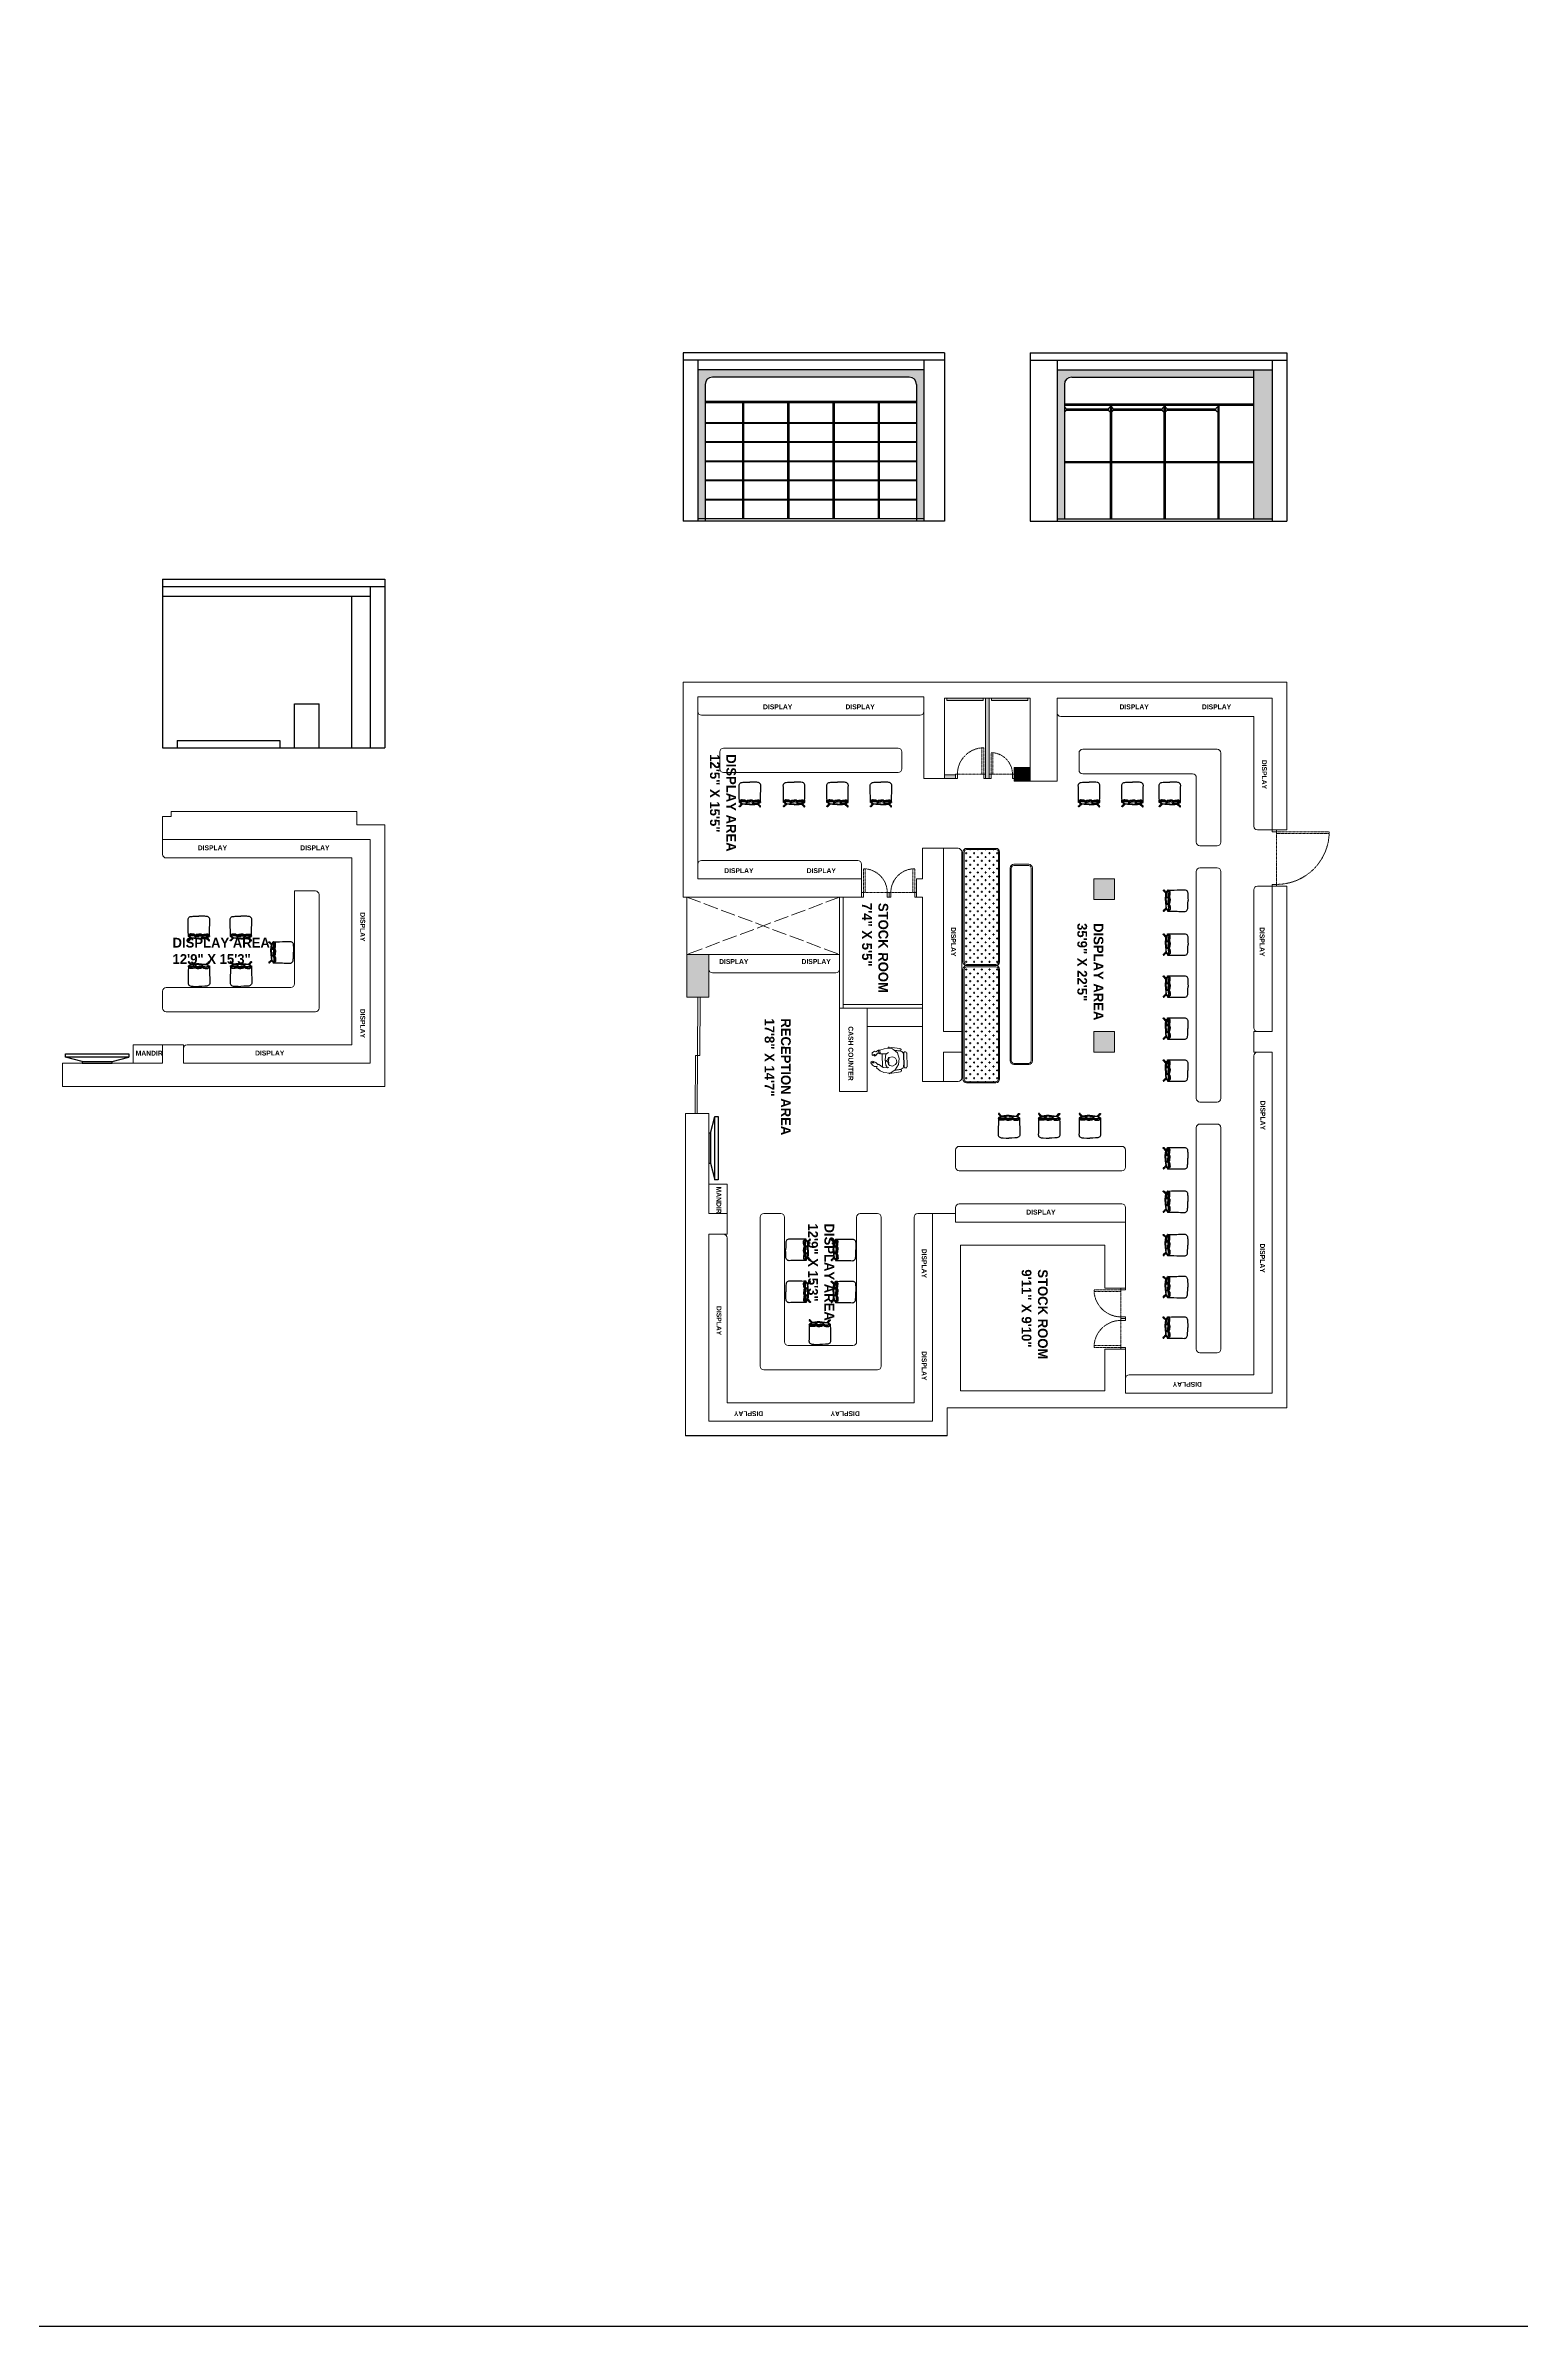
# Model space of a CAD drawing. Header units: inches. Extents: x -4677 to 18437, y -5264 to 2453.
# Drawn here: x 8660 to 9867, y -5264 to -3397 of the extents above; entities that cross this region are included whole.
import ezdxf

# ---------------------------------------------------------------- set-up
doc = ezdxf.new("R2010")
doc.units = ezdxf.units.IN
for name, pattern in [('ACAD_ISO02W100', [15, 12, -3]), ('AUDIT_D_060311083008-3', [0]), ('DASHED2', [0.375, 0.25, -0.125]), ('HIDDEN', [0.375, 0.25, -0.125])]:
    doc.linetypes.add(name, pattern=pattern)
for name, color, linetype in [('A-DOOR', 251, 'AUDIT_D_060311083008-3'), ('A-Door-Frame', 1, 'Continuous'), ('A-Door-Swing', 8, 'HIDDEN'), ('IEL-HATCH-002', 7, 'Continuous'), ('line_cad-block.com', 250, 'Continuous'), ('PDF11_PDF_CH', 7, 'Continuous')]:
    doc.layers.add(name, color=color, linetype=linetype)
doc.styles.add('HEMI', font='stylu.ttf')

# ---------------------------------------------------------------- blocks, each defined once
blk = doc.blocks.new('erh')
for p, q in [((3624, 765.5), (3599.4, 765.5)), ((3599.4, 765.5), (3599.4, 764.2)), ((3624, 764.2), (3624, 765.5)), ((3624, 764.2), (3599.4, 764.2))]:
    blk.add_line(p, q)
at = {"ltscale": 7}
for p, q in [((3599.4, 764.2), (3585.8, 760.7)), ((3624, 764.2), (3637.6, 760.7))]:
    blk.add_line(p, q, dxfattribs=at)
blk.add_lwpolyline([(3585.8, 760.7), (3637.6, 760.7), (3637.6, 758), (3585.8, 758)], close=True, dxfattribs=at)
blk = doc.blocks.new('LEADCHAIR Executive 2014')
at = {"layer": 'line_cad-block.com', "color": 252, "true_color": 0x939598}
for points in [[(-256, 130), (-260, 128), (-262, 121), (-263, 116), (-265, 102), (-267, 55), (-267, -5), (-269, -78), (-270, -119), (-270, -168), (-270, -225), (-272, -265), (-270, -285), (-263, -303), (-251, -320), (-234, -334), (-217, -342), (-199, -346), (-170, -348), (-146, -350), (-73, -353), (0, -354)], [(-239, 254), (-241, 256), (-243, 261), (-246, 264), (-249, 267), (-253, 268), (-257, 268), (-260, 267), (-264, 264), (-266, 261), (-267, 257), (-267, 253), (-266, 250), (-264, 246), (-260, 244), (-254, 240)], [(-265, 159), (-265, 159), (-266, 159), (-266, 150), (-266, 142), (-266, 139), (-266, 104)], [(-263, 146), (-264, 146), (-264, 146), (-265, 145), (-265, 144), (-266, 131)], [(-186, 201), (-248, 262), (-251, 265), (-253, 265), (-256, 265), (-259, 265), (-262, 262), (-264, 260), (-265, 257), (-264, 254), (-264, 251), (-262, 249), (-241, 227), (-211, 196)], [(0, 214), (-64, 213), (-127, 208), (-190, 201), (-202, 199), (-211, 196), (-219, 194), (-223, 191), (-227, 184), (-247, 135), (-249, 131), (-251, 130), (-253, 131), (-255, 136), (-259, 147), (-262, 153), (-265, 159)], [(-234, 166), (-245, 164), (-252, 163), (-265, 159)], [(0, 210), (-63, 207), (-126, 203), (-190, 196), (-196, 195), (-204, 193), (-210, 192), (-216, 190), (-220, 188), (-223, 184), (-226, 176), (-245, 133), (-251, 124), (-253, 125), (-263, 146)], [(-98, 152), (-96, 152), (-93, 152), (-92, 152), (-93, 147), (-93, 143), (-94, 138), (-94, 134), (-95, 129), (-96, 124), (-96, 123), (-102, 120), (-107, 118), (-111, 116), (-128, 112), (-140, 110), (-170, 108), (-192, 107), (-204, 107), (-224, 108), (-229, 109), (-241, 113), (-244, 114), (-241, 121), (-237, 132), (-233, 142), (-232, 146), (-229, 151)], [(-96, 123), (-99, 119), (-107, 112), (-117, 105), (-131, 101), (-157, 98), (-180, 97), (-198, 95), (-214, 95), (-221, 97), (-227, 99), (-233, 101), (-237, 105), (-240, 108), (-242, 112), (-243, 113)], [(-92, 195), (-90, 194), (-89, 192), (-90, 180), (-92, 155), (-99, 151), (-106, 149), (-116, 146), (-120, 145), (-142, 142), (-168, 141), (-190, 141), (-206, 142), (-224, 145), (-230, 146), (-230, 147), (-228, 153), (-221, 173), (-219, 176), (-217, 178), (-210, 181), (-199, 184), (-193, 185), (-186, 187), (-130, 192), (-111, 193), (-92, 195)], [(-102, 115), (-89, 115)], [(-89, 115), (-86, 115), (-81, 114), (-73, 111)], [(-71, 153), (-76, 153), (-79, 152), (-80, 152), (-80, 149), (-81, 144), (-82, 136), (-83, 130), (-84, 124), (-67, 117), (-50, 115), (0, 113)], [(-84, 124), (-73, 110), (-68, 107), (-60, 103), (-48, 100), (-39, 99), (-34, 98), (0, 98)], [(0, 198), (-74, 197), (-74, 195), (-75, 193), (-76, 181), (-79, 156), (-78, 155), (-76, 154), (-71, 152), (-57, 148), (-44, 147), (-25, 146), (0, 146)], [(0, 214), (64, 213), (127, 208), (190, 201), (202, 199), (211, 196), (219, 194), (223, 191), (227, 184), (247, 135), (249, 131), (251, 130), (253, 131), (255, 136), (259, 147), (262, 153), (265, 159)], [(0, 210), (63, 207), (126, 203), (190, 196), (196, 195), (204, 193), (210, 192), (216, 190), (220, 188), (223, 184), (226, 176), (245, 133), (251, 124), (253, 125), (263, 146)], [(0, 198), (74, 197), (74, 195), (75, 193), (76, 181), (79, 156), (78, 155), (76, 154), (71, 152), (57, 148), (44, 147), (25, 146), (0, 146)], [(71, 153), (76, 153), (79, 152), (80, 152), (80, 149), (81, 144), (82, 136), (83, 130), (84, 124), (67, 117), (50, 115), (0, 113)], [(256, 130), (260, 128), (262, 121), (263, 116), (265, 102), (267, 55), (267, -5), (269, -78), (270, -119), (270, -168), (270, -225), (272, -265), (270, -285), (263, -303), (251, -320), (234, -334), (217, -342), (199, -346), (170, -348), (146, -350), (73, -353), (0, -354)], [(84, 124), (73, 110), (68, 107), (60, 103), (48, 100), (39, 99), (34, 98), (0, 98)], [(89, 115), (86, 115), (81, 114), (73, 111)], [(92, 195), (90, 194), (89, 192), (90, 180), (92, 155), (99, 151), (106, 149), (116, 146), (120, 145), (142, 142), (168, 141), (190, 141), (206, 142), (224, 145), (230, 146), (230, 147), (228, 153), (221, 173), (219, 176), (217, 178), (210, 181), (199, 184), (193, 185), (186, 187), (130, 192), (111, 193), (92, 195)], [(102, 115), (89, 115)], [(98, 152), (96, 152), (93, 152), (92, 152), (93, 147), (93, 143), (94, 138), (94, 134), (95, 129), (96, 124), (96, 123), (102, 120), (107, 118), (111, 116), (128, 112), (140, 110), (170, 108), (192, 107), (204, 107), (224, 108), (229, 109), (241, 113), (244, 114), (241, 121), (237, 132), (233, 142), (232, 146), (229, 151)], [(96, 123), (99, 119), (107, 112), (117, 105), (131, 101), (157, 98), (180, 97), (198, 95), (214, 95), (221, 97), (227, 99), (233, 101), (237, 105), (240, 108), (242, 112), (243, 113)], [(186, 201), (248, 262), (251, 265), (253, 265), (256, 265), (259, 265), (262, 262), (264, 260), (265, 257), (264, 254), (264, 251), (262, 249), (241, 227), (211, 196)], [(234, 166), (245, 164), (252, 163), (265, 159)], [(239, 254), (241, 256), (243, 261), (246, 264), (249, 267), (253, 268), (257, 268), (260, 267), (264, 264), (266, 261), (267, 257), (267, 253), (266, 250), (264, 246), (260, 244), (254, 240)], [(263, 146), (264, 146), (264, 146), (265, 145), (265, 144), (266, 131)], [(265, 159), (265, 159), (266, 159), (266, 150), (266, 142), (266, 139), (266, 104)]]:
    blk.add_lwpolyline(points, dxfattribs=at)
blk = doc.blocks.new('*U7')
at = {"layer": 'A-Door-Frame', "lineweight": 5}
for p, q in [((0, -100), (0, 0)), ((668, -100), (668, 0))]:
    blk.add_line(p, q, dxfattribs=at)
for points in [[(0, -100), (40, -100), (40, 0), (0, 0)], [(668, -100), (628, -100), (628, 0), (668, 0)]]:
    blk.add_lwpolyline(points, dxfattribs=at)
at = {"layer": 'A-Door-Swing', "linetype": 'DASHED2', "lineweight": 5}
blk.add_line((45, 0), (633, 0), dxfattribs=at)
blk.add_lwpolyline([(40, 0), (40, 588), (80, 588), (80, 0)], close=True, dxfattribs=at)
blk.add_arc((40, 0), 588, 360, 90, dxfattribs=at)
blk = doc.blocks.new('*U8')
at = {"layer": 'A-Door-Frame', "lineweight": 5}
for p, q in [((0, -100), (0, 0)), ((559, -100), (559, 0))]:
    blk.add_line(p, q, dxfattribs=at)
for points in [[(0, -100), (40, -100), (40, 0), (0, 0)], [(559, -100), (519, -100), (519, 0), (559, 0)]]:
    blk.add_lwpolyline(points, dxfattribs=at)
at = {"layer": 'A-Door-Swing', "linetype": 'DASHED2', "lineweight": 5}
blk.add_line((44, 0), (523, 0), dxfattribs=at)
blk.add_lwpolyline([(40, 0), (40, 479), (80, 479), (80, 0)], close=True, dxfattribs=at)
blk.add_arc((40, 0), 479, 360, 90, dxfattribs=at)
blk = doc.blocks.new('wf')
at = {"layer": 'PDF11_PDF_CH', "lineweight": 5}
for points in [[(-7100.9, -1901.8), (-7102, -1910.7)], [(-7099.7, -1906.9), (-7099, -1901.7)], [(-7098.2, -1897.2), (-7098.2, -1897.6)], [(-7086, -1895.9), (-7097.3, -1896.2)], [(-7097.2, -1898.6), (-7086, -1898.3)], [(-7095.8, -1898.9), (-7087.3, -1898.6)], [(-7084.1, -1900.9), (-7083.2, -1906)], [(-7082.8, -1900.3), (-7082.9, -1900.4)], [(-7081.9, -1901.3), (-7080.4, -1910.1)], [(-7096.8, -1917.9), (-7099.6, -1918.3)], [(-7097.2, -1918.9), (-7099.6, -1919.5)], [(-7096.4, -1913.3), (-7097.7, -1911.1)], [(-7096, -1916.3), (-7086, -1916.1)], [(-7093.6, -1910.3), (-7092.5, -1910.8), (-7090.8, -1911.1), (-7089.2, -1910.8), (-7087.8, -1911.2), (-7086.9, -1910.1), (-7086.6, -1908), (-7087.8, -1905.3), (-7089.5, -1904.4), (-7091.4, -1904.5), (-7093.1, -1905.3), (-7094.2, -1907.6), (-7093.6, -1911.2), (-7091.5, -1912.1), (-7091, -1913.1), (-7090.6, -1913), (-7090.2, -1912), (-7088.2, -1911.2)], [(-7085, -1912.1), (-7085.5, -1910.8)]]:
    blk.add_lwpolyline(points, dxfattribs=at)
blk.add_lwpolyline([(-7096.5, -1913.3), (-7091.8, -1913.9), (-7087.3, -1913.3), (-7085, -1912.1), (-7085.4, -1915.6), (-7088.1, -1919.3), (-7087.7, -1919.7), (-7089.4, -1921.4), (-7090.6, -1924), (-7090.1, -1924.2), (-7089.1, -1922.9), (-7089.3, -1923.9), (-7090.2, -1925.4), (-7089.1, -1925.6), (-7087.2, -1924.3), (-7086.3, -1922.7), (-7086.2, -1920.4), (-7085.1, -1921), (-7082.6, -1917.9), (-7081.3, -1914.9), (-7080.7, -1909.7), (-7083.4, -1905.7), (-7087.8, -1903.1), (-7092.8, -1902.5), (-7097.3, -1903.9), (-7100.6, -1908), (-7101.3, -1910), (-7100.6, -1914.7), (-7099.7, -1918.3), (-7099.5, -1919.4), (-7098.3, -1921.5), (-7098.7, -1922.7), (-7097.4, -1924.5), (-7095.5, -1924.4), (-7095.2, -1923.9), (-7096.1, -1922.8), (-7096, -1922), (-7095.2, -1922.9), (-7094.7, -1922.7), (-7095.5, -1921.2), (-7097, -1920.2), (-7097.2, -1918.9), (-7096.7, -1918.9), (-7096.9, -1917.8), (-7096.7, -1917.7)], close=True, dxfattribs=at)
for points in [[(-7099, -1901.8, 0.414213), (-7100, -1900.8), (-7099.9, -1900.8)], [(-7099.3, -1906.5), (-7098.7, -1901.3, -0.458817), (-7095.7, -1898.8)], [(-7085.9, -1898.3, 0.414213), (-7085, -1897.3), (-7085, -1896.9)], [(-7082.8, -1906.5), (-7083.7, -1901.4, -0.414214), (-7082.8, -1900.4)], [(-7102, -1910.7, 0.414214), (-7101, -1911.6), (-7101.1, -1911.6)]]:
    blk.add_lwpolyline(points, format="xyb", dxfattribs=at)
for centre, radius, start, end in [((-7099.8, -1901.8), 0.983, 91.192, 181.192), ((-7097.2, -1897.3), 0.983, 90.3735, 180.3735), ((-7097.2, -1897.6), 0.983, 180.9887, 270.9888), ((-7086.7, -1901.3), 2.61, 5.8667, 102.464), ((-7085.9, -1897), 0.983, 1.8072, 91.8073), ((-7082.9, -1901.4), 0.983, 1.604, 91.604), ((-7101.1, -1910.5), 1.15, 271.0278, 275.4764), ((-7096.1, -1912.3), 4.02, 263.3806, 271.247), ((-7086.1, -1912.1), 4.02, 271.5931, 275.6031), ((-7081.3, -1910.2), 0.983, 295.8673, 1.5711)]:
    blk.add_arc(centre, radius, start, end, dxfattribs=at)
blk = doc.blocks.new('*U12')
at = {"layer": 'A-Door-Frame', "lineweight": 5}
for p, q in [((0, -100), (0, 0)), ((682, -100), (682, 0))]:
    blk.add_line(p, q, dxfattribs=at)
for points in [[(0, -100), (40, -100), (40, 0), (0, 0)], [(682, -100), (642, -100), (642, 0), (682, 0)]]:
    blk.add_lwpolyline(points, dxfattribs=at)
at = {"layer": 'A-Door-Swing', "linetype": 'DASHED2', "lineweight": 5}
blk.add_line((45, 0), (647, 0), dxfattribs=at)
blk.add_lwpolyline([(40, 0), (40, 602), (80, 602), (80, 0)], close=True, dxfattribs=at)
blk.add_arc((40, 0), 602, 360, 90, dxfattribs=at)
blk = doc.blocks.new('*U13')
at = {"layer": 'A-Door-Frame', "lineweight": 5}
for p, q in [((0, -100), (0, 0)), ((614, -100), (614, 0))]:
    blk.add_line(p, q, dxfattribs=at)
for points in [[(0, -100), (40, -100), (40, 0), (0, 0)], [(614, -100), (574, -100), (574, 0), (614, 0)]]:
    blk.add_lwpolyline(points, dxfattribs=at)
at = {"layer": 'A-Door-Swing', "linetype": 'DASHED2', "lineweight": 5}
blk.add_line((45, 0), (578, 0), dxfattribs=at)
blk.add_lwpolyline([(40, 0), (40, 534), (80, 534), (80, 0)], close=True, dxfattribs=at)
blk.add_arc((40, 0), 534, 360, 90, dxfattribs=at)
blk = doc.blocks.new('*U9')
at = {"layer": 'A-Door-Frame', "lineweight": 5}
for p, q in [((0, -100), (0, 0)), ((1255, -100), (1255, 0))]:
    blk.add_line(p, q, dxfattribs=at)
for points in [[(0, -100), (40, -100), (40, 0), (0, 0)], [(1255, -100), (1215, -100), (1215, 0), (1255, 0)]]:
    blk.add_lwpolyline(points, dxfattribs=at)
at = {"layer": 'A-Door-Swing', "linetype": 'DASHED2', "lineweight": 5}
blk.add_line((51, 0), (1225, 0), dxfattribs=at)
blk.add_lwpolyline([(40, 0), (40, 1175), (80, 1175), (80, 0)], close=True, dxfattribs=at)
blk.add_arc((40, 0), 1175, 360, 90, dxfattribs=at)

msp = doc.modelspace()

# ---------------------------------------------------------------- hatches: boundary and pattern name
at = {"layer": 'IEL-HATCH-002', "true_color": 0x939598, "transparency": 33554687}
h = msp.add_hatch(color=252, dxfattribs=at)
h.dxf.hatch_style = 1
h.paths.add_polyline_path([(9648.4, -3662.13), (9487.4, -3662.13), (9487.4, -3784.13), (9493.4, -3784.13), (9493.4, -3674.13, -0.4142136), (9499.4, -3668.13), (9648.4, -3668.13)])
h.paths.add_polyline_path([(9663.4, -3662.13), (9648.4, -3662.13), (9648.4, -3784.13), (9663.4, -3784.13)])
h.paths.add_polyline_path([(10182.61, -3655.71), (9924.64, -3655.71), (9924.64, -3661.61), (10170.64, -3661.61, -0.4142136), (10176.64, -3667.61), (10176.61, -3777.71), (10182.59, -3777.71)])
h.paths.add_polyline_path([(10463.61, -3655.71), (10199.61, -3655.71), (10199.61, -3777.71), (10205.61, -3777.71), (10205.61, -3667.71, -0.4142136), (10211.61, -3661.71), (10463.61, -3661.71)])
h.paths.add_polyline_path([(10478.61, -3655.71), (10463.61, -3655.71), (10463.61, -3777.71), (10478.61, -3777.71)])
h.paths.add_polyline_path([(9909.61, -3655.71), (9909.61, -3777.71), (9924.61, -3777.71), (9924.62, -3762.04), (9924.61, -3762.04), (9924.61, -3761.54), (9924.62, -3746.38), (9924.61, -3746.38), (9924.62, -3746.38), (9924.62, -3730.71), (9924.61, -3730.71), (9924.61, -3730.21), (9924.62, -3715.04), (9924.61, -3715.04), (9924.61, -3714.54), (9924.62, -3699.38), (9924.61, -3699.38), (9924.61, -3698.88), (9924.64, -3655.71)])
h.paths.add_polyline_path([(10756.29, -3655.71), (10651.29, -3655.71), (10651.29, -3661.71), (10744.29, -3661.71, -0.4142136), (10750.29, -3667.71), (10750.29, -3777.71), (10756.29, -3777.71)])
h.paths.add_polyline_path([(10651.29, -3655.71), (10636.29, -3655.71), (10636.29, -3779.71), (10651.29, -3779.71)])
h = msp.add_hatch(color=252, dxfattribs=at)
h.dxf.hatch_style = 1
h.paths.add_polyline_path([(9378.4, -3662.13), (9193.4, -3662.13), (9193.4, -3784.13), (9199.4, -3784.13), (9199.4, -3674.13, -0.4142136), (9205.4, -3668.13), (9366.4, -3668.13, -0.4142136), (9372.4, -3674.13), (9372.4, -3784.13), (9378.4, -3784.13)])
at = {"layer": 'IEL-HATCH-002', "lineweight": 5, "true_color": 0xc6a88b, "transparency": 33554687}
h = msp.add_hatch(color=43, dxfattribs=at)
h.dxf.hatch_style = 1
h.paths.add_polyline_path([(9431.9, -3996.81), (9431.9, -3993.14), (9431.9, -3930.81), (9428.9, -3930.81), (9428.9, -3996.81)])
h.paths.add_polyline_path([(9404.4, -3996.81), (9404.4, -3993.81), (9395.4, -3993.81), (9395.4, -3996.81)])
at = {"layer": 'IEL-HATCH-002', "lineweight": 5, "true_color": 0xadddf7, "transparency": 33554687}
h = msp.add_hatch(color=141, dxfattribs=at)
h.dxf.hatch_style = 1
h.paths.add_polyline_path([(9427.04, -3932.95), (9427.04, -3930.81), (9397.24, -3930.81), (9397.24, -3932.95)])
h.paths.add_polyline_path([(9463.54, -3932.95), (9463.54, -3930.81), (9433.74, -3930.81), (9433.74, -3932.95)])
at = {"layer": 'IEL-HATCH-002', "lineweight": 5, "true_color": 0x939598, "transparency": 33554687}
h = msp.add_hatch(color=252, dxfattribs=at)
h.dxf.hatch_style = 1
h.paths.add_polyline_path([(9465.4, -3998.81), (9465.4, -3987.81), (9452.29, -3987.81), (9452.29, -3993.14), (9452.4, -3993.14), (9452.4, -3996.81), (9452.29, -3996.81), (9452.29, -3998.81)])
h = msp.add_hatch(dxfattribs=at)
h.set_pattern_fill('CROSS', color=252, scale=0.5, angle=-90)
h.set_pattern_definition([(270, (8539.972, 4099.574), (3.175, -3.175), [1.5875, -4.7625]), (360, (8539.178, 4098.7803), (3.175, 3.175), [1.5875, -4.7625])])
h.paths.add_polyline_path([(9437.4, -4148.86, 0.4142136), (9439.4, -4146.86), (9439.4, -4056.86, 0.4142136), (9437.4, -4054.86), (9413.4, -4054.86, 0.4142136), (9411.4, -4056.86), (9411.4, -4146.86, 0.4142136), (9413.4, -4148.86)])
h.paths.add_polyline_path([(9437.4, -4244.86, 0.4142136), (9439.4, -4242.86), (9439.4, -4152.86, 0.4142136), (9437.4, -4150.86), (9413.4, -4150.86, 0.4142136), (9411.4, -4152.86), (9411.4, -4242.86, 0.4142136), (9413.4, -4244.86)])
at = {"layer": 'IEL-HATCH-002', "lineweight": 5, "true_color": 0x636466, "transparency": 33554687}
h = msp.add_hatch(color=251, dxfattribs=at)
h.dxf.hatch_style = 1
h.paths.add_polyline_path([(9534.4, -4095.81), (9534.4, -4078.81), (9517.4, -4078.81), (9517.4, -4095.81)])
h.paths.add_polyline_path([(9534.4, -4220.81), (9534.4, -4203.81), (9517.4, -4203.81), (9517.4, -4220.81)])
at = {"layer": 'IEL-HATCH-002', "lineweight": 5, "true_color": 0x939598, "transparency": 33554687}
h = msp.add_hatch(color=252, dxfattribs=at)
h.dxf.hatch_style = 1
h.paths.add_polyline_path([(9202.4, -4175.81), (9202.4, -4140.81), (9184.4, -4140.81), (9184.4, -4175.81)])

# ---------------------------------------------------------------- linework, layer by layer
for p, q in [((9181.4, -3648.13), (9181.4, -3786.13)), ((9395.4, -3648.13), (9181.4, -3648.13)), ((9395.4, -3654.13), (9181.4, -3654.13)), ((9193.4, -3654.13), (9193.4, -3786.13)), ((9378.4, -3654.13), (9378.4, -3786.13)), ((9395.4, -3648.13), (9395.4, -3786.13)), ((9465.4, -3648.13), (9465.4, -3786.13)), ((9465.4, -3648.13), (9675.4, -3648.13)), ((9465.4, -3654.13), (9675.4, -3654.13)), ((9487.4, -3654.13), (9487.4, -3786.13)), ((9663.4, -3654.13), (9663.4, -3786.13)), ((9675.4, -3648.13), (9675.4, -3786.13)), ((9378.4, -3662.13), (9193.4, -3662.13)), ((9199.4, -3674.13), (9199.4, -3786.13)), ((9366.4, -3668.13), (9205.4, -3668.13)), ((9372.4, -3674.13), (9372.4, -3786.13)), ((9487.4, -3662.13), (9663.4, -3662.13)), ((9493.4, -3674.13), (9493.4, -3784.13)), ((9499.4, -3668.13), (9648.4, -3668.13)), ((9648.4, -3784.13), (9648.4, -3662.13)), ((9372.4, -3688.13), (9199.4, -3688.13)), ((9372.4, -3689.13), (9199.4, -3689.13)), ((9229.9, -3688.13), (9229.9, -3784.13)), ((9230.9, -3688.13), (9230.9, -3784.13)), ((9266.9, -3688.13), (9266.9, -3784.13)), ((9267.9, -3688.13), (9267.9, -3784.13)), ((9303.9, -3688.13), (9303.9, -3784.13)), ((9304.9, -3688.13), (9304.9, -3784.13)), ((9340.9, -3688.13), (9340.9, -3784.13)), ((9341.9, -3688.13), (9341.9, -3784.13)), ((9493.4, -3690.13), (9648.4, -3690.13)), ((9493.4, -3691.13), (9648.4, -3691.13)), ((9494.98, -3694.13), (9529.32, -3694.13)), ((9495.01, -3695.13), (9529.29, -3695.13)), ((9530.9, -3690.13), (9530.9, -3737.13)), ((9531.9, -3690.13), (9531.9, -3737.13)), ((9533.48, -3694.13), (9573.32, -3694.13)), ((9533.51, -3695.13), (9573.29, -3695.13)), ((9574.9, -3690.13), (9574.9, -3737.13)), ((9575.9, -3690.13), (9575.9, -3737.13)), ((9577.48, -3694.13), (9617.32, -3694.13)), ((9577.51, -3695.13), (9617.29, -3695.13)), ((9618.9, -3690.13), (9618.9, -3737.13)), ((9619.9, -3690.13), (9619.9, -3737.13)), ((9493.4, -3737.13), (9648.4, -3737.13)), ((9493.4, -3738.13), (9648.4, -3738.13)), ((9530.9, -3738.13), (9530.9, -3784.13)), ((9531.9, -3738.13), (9531.9, -3784.13)), ((9574.9, -3738.13), (9574.9, -3784.13)), ((9575.9, -3738.13), (9575.9, -3784.13)), ((9618.9, -3738.13), (9618.9, -3784.13)), ((9619.9, -3738.13), (9619.9, -3784.13)), ((9395.4, -3786.13), (9181.4, -3786.13)), ((9378.4, -3784.13), (9193.4, -3784.13)), ((9465.4, -3786.13), (9675.4, -3786.13)), ((9487.4, -3784.13), (9663.4, -3784.13)), ((8755.33, -3833.57), (8755.33, -3971.57)), ((8755.33, -3833.57), (8937.33, -3833.57)), ((8755.33, -3839.57), (8937.33, -3839.57)), ((8925.33, -3839.57), (8925.33, -3971.57)), ((8937.33, -3833.57), (8937.33, -3971.57)), ((8755.33, -3847.57), (8925.33, -3847.57)), ((8910.33, -3971.57), (8910.33, -3847.57)), ((8863.33, -3935.57), (8883.33, -3935.57)), ((8863.33, -3971.57), (8863.33, -3935.57)), ((8883.33, -3971.57), (8883.33, -3935.57)), ((8755.33, -3971.57), (8937.33, -3971.57)), ((8767.33, -3965.57), (8767.33, -3971.57)), ((8767.33, -3965.57), (8851.33, -3965.57)), ((8851.33, -3965.57), (8851.33, -3971.57)), ((9397.4, -4534.81), (9183.4, -4534.81))]:
    msp.add_line(p, q)
at = {"color": 143, "true_color": 0x7aafdf}
for p, q in [((9199.4, -3705.29), (9229.9, -3705.29)), ((9199.4, -3705.79), (9229.9, -3705.79)), ((9230.91, -3705.29), (9266.91, -3705.29)), ((9230.91, -3705.79), (9266.91, -3705.79)), ((9267.91, -3705.29), (9303.91, -3705.29)), ((9267.91, -3705.79), (9303.91, -3705.79)), ((9304.91, -3705.29), (9340.91, -3705.29)), ((9304.91, -3705.79), (9340.91, -3705.79)), ((9341.91, -3705.29), (9372.4, -3705.29)), ((9341.91, -3705.79), (9372.4, -3705.79)), ((9199.4, -3720.96), (9229.9, -3720.96)), ((9199.4, -3721.46), (9229.9, -3721.46)), ((9230.91, -3720.96), (9266.91, -3720.96)), ((9230.91, -3721.46), (9266.91, -3721.46)), ((9267.91, -3720.96), (9303.91, -3720.96)), ((9267.91, -3721.46), (9303.91, -3721.46)), ((9304.91, -3720.96), (9340.91, -3720.96)), ((9304.91, -3721.46), (9340.91, -3721.46)), ((9341.91, -3720.96), (9372.4, -3720.96)), ((9341.91, -3721.46), (9372.4, -3721.46)), ((9199.4, -3736.63), (9229.9, -3736.63)), ((9199.4, -3737.13), (9229.9, -3737.13)), ((9199.4, -3752.29), (9229.9, -3752.29)), ((9230.91, -3736.63), (9266.91, -3736.63)), ((9230.91, -3737.13), (9266.91, -3737.13)), ((9230.91, -3752.29), (9266.91, -3752.29)), ((9267.91, -3736.63), (9303.91, -3736.63)), ((9267.91, -3737.13), (9303.91, -3737.13)), ((9267.91, -3752.29), (9303.91, -3752.29)), ((9304.91, -3736.63), (9340.91, -3736.63)), ((9304.91, -3737.13), (9340.91, -3737.13)), ((9304.91, -3752.29), (9340.91, -3752.29)), ((9341.91, -3736.63), (9372.4, -3736.63)), ((9341.91, -3737.13), (9372.4, -3737.13)), ((9341.91, -3752.29), (9372.4, -3752.29)), ((9199.4, -3752.79), (9229.9, -3752.79)), ((9199.4, -3767.96), (9229.9, -3767.96)), ((9199.4, -3768.46), (9229.9, -3768.46)), ((9230.91, -3752.79), (9266.91, -3752.79)), ((9230.91, -3767.96), (9266.91, -3767.96)), ((9230.91, -3768.46), (9266.91, -3768.46)), ((9267.91, -3752.79), (9303.91, -3752.79)), ((9267.91, -3767.96), (9303.91, -3767.96)), ((9267.91, -3768.46), (9303.91, -3768.46)), ((9304.91, -3752.79), (9340.91, -3752.79)), ((9304.91, -3767.96), (9340.91, -3767.96)), ((9304.91, -3768.46), (9340.91, -3768.46)), ((9341.91, -3752.79), (9372.4, -3752.79)), ((9341.91, -3767.96), (9372.4, -3767.96)), ((9341.91, -3768.46), (9372.4, -3768.46))]:
    msp.add_line(p, q, dxfattribs=at)
at = {"lineweight": 5}
for p, q in [((9675.4, -3917.81), (9181.4, -3917.81)), ((9181.4, -3917.81), (9181.4, -4093.81)), ((9675.4, -4038.81), (9675.4, -3917.81)), ((9378.4, -3929.81), (9193.4, -3929.81)), ((9193.4, -3929.81), (9193.4, -4078.81)), ((9193.4, -3929.81), (9193.4, -3941.81)), ((9378.4, -3996.81), (9378.4, -3929.81)), ((9378.4, -3929.81), (9378.4, -3941.81)), ((9465.4, -3930.81), (9395.4, -3930.81)), ((9395.4, -3930.81), (9395.4, -3996.81)), ((9428.9, -3996.81), (9428.9, -3930.81)), ((9431.9, -3996.81), (9431.9, -3930.81)), ((9465.4, -3987.81), (9465.4, -3930.81)), ((9663.4, -3930.81), (9487.4, -3930.81)), ((9487.4, -3930.81), (9487.4, -3998.81)), ((9487.4, -3930.81), (9487.4, -3942.81)), ((9663.4, -4038.81), (9663.4, -3930.81)), ((9375.4, -3944.81), (9196.4, -3944.81)), ((9648.4, -3945.81), (9490.4, -3945.81)), ((9648.4, -4035.81), (9648.4, -3945.81)), ((9404.4, -3993.81), (9395.4, -3993.81)), ((9404.4, -3996.81), (9404.4, -3993.81)), ((9452.29, -3998.81), (9452.29, -3987.81)), ((9452.29, -3987.81), (9465.4, -3987.81)), ((9465.4, -3998.81), (9465.4, -3987.81)), ((9395.4, -3996.81), (9378.4, -3996.81)), ((9395.4, -3996.81), (9404.4, -3996.81)), ((9428.9, -3996.81), (9431.9, -3996.81)), ((9465.4, -3998.81), (9452.29, -3998.81)), ((9487.4, -3998.81), (9465.4, -3998.81)), ((8755.33, -4046.74), (8755.33, -4027.74)), ((8755.33, -4027.74), (8762.33, -4027.74)), ((8762.33, -4023.74), (8914.33, -4023.74)), ((8762.33, -4027.74), (8762.33, -4023.74)), ((8914.33, -4034.74), (8914.33, -4023.74)), ((8925.33, -4046.74), (8755.33, -4046.74)), ((8755.33, -4046.74), (8755.33, -4058.74)), ((8937.33, -4034.74), (8914.33, -4034.74)), ((8925.33, -4229.74), (8925.33, -4046.74)), ((8937.33, -4248.74), (8937.33, -4034.74)), ((9663.4, -4038.81), (9651.4, -4038.81)), ((9675.4, -4038.81), (9663.4, -4038.81)), ((8910.33, -4061.74), (8758.33, -4061.74)), ((8910.33, -4214.74), (8910.33, -4061.74)), ((9193.4, -4078.81), (9193.4, -4066.81)), ((9196.4, -4063.81), (9324.4, -4063.81)), ((9327.4, -4078.81), (9327.4, -4066.81)), ((9377.4, -4078.81), (9377.4, -4053.81)), ((9377.4, -4053.81), (9394.4, -4053.81)), ((9406.4, -4053.81), (9394.4, -4053.81)), ((9409.4, -4241.81), (9409.4, -4056.81)), ((9193.4, -4078.81), (9327.4, -4078.81)), ((9327.4, -4078.81), (9327.4, -4093.81)), ((9372.4, -4078.81), (9377.4, -4078.81)), ((9372.4, -4093.81), (9372.4, -4078.81)), ((9534.4, -4078.81), (9517.4, -4078.81)), ((9517.4, -4078.81), (9517.4, -4095.81)), ((9534.4, -4095.81), (9534.4, -4078.81)), ((9648.4, -4200.81), (9648.4, -4087.81)), ((9663.4, -4084.81), (9651.4, -4084.81)), ((9663.4, -4203.81), (9663.4, -4084.81)), ((9675.4, -4084.81), (9663.4, -4084.81)), ((9675.4, -4511.81), (9675.4, -4084.81)), ((8880.33, -4088.74), (8863.33, -4088.74)), ((8863.33, -4088.74), (8863.33, -4164.74)), ((8883.33, -4184.74), (8883.33, -4091.74)), ((9184.4, -4093.81), (9181.4, -4093.81)), ((9309.4, -4093.81), (9184.4, -4093.81)), ((9184.4, -4140.81), (9184.4, -4093.81)), ((9327.4, -4093.81), (9309.4, -4093.81)), ((9309.4, -4093.81), (9309.4, -4140.81)), ((9309.4, -4093.81), (9309.4, -4184.81)), ((9312.4, -4093.81), (9312.4, -4184.81)), ((9377.4, -4093.81), (9372.4, -4093.81)), ((9517.4, -4095.81), (9534.4, -4095.81)), ((9184.4, -4175.81), (9184.4, -4140.81)), ((9184.4, -4140.81), (9202.4, -4140.81)), ((9293.4, -4140.81), (9202.4, -4140.81)), ((9202.4, -4140.81), (9202.4, -4175.81)), ((9202.4, -4140.81), (9202.4, -4152.81)), ((9309.4, -4140.81), (9293.4, -4140.81)), ((9309.4, -4140.81), (9309.4, -4140.81)), ((9309.4, -4152.81), (9309.4, -4140.81)), ((9306.4, -4155.81), (9205.4, -4155.81)), ((8755.33, -4170.74), (8755.33, -4184.74)), ((8860.33, -4167.74), (8758.33, -4167.74)), ((9202.4, -4175.81), (9184.4, -4175.81)), ((9192.4, -4175.8), (9192.4, -4175.81)), ((9312.4, -4181.81), (9377.4, -4181.81)), ((8758.33, -4187.74), (8880.33, -4187.74)), ((9309.4, -4184.81), (9377.4, -4184.81)), ((9377.4, -4184.81), (9317.4, -4184.81)), ((9332.07, -4199.81), (9377.4, -4199.81)), ((8755.33, -4229.74), (8755.33, -4214.74)), ((8755.33, -4214.74), (8772.33, -4214.74)), ((8772.33, -4214.74), (8772.33, -4229.74)), ((8772.33, -4217.74), (8772.33, -4229.74)), ((8775.33, -4214.74), (8910.33, -4214.74)), ((9394.4, -4203.81), (9410.4, -4203.81)), ((9410.4, -4203.81), (9410.4, -4220.81)), ((9648.4, -4220.81), (9648.4, -4203.81)), ((9648.4, -4203.81), (9663.4, -4203.81)), ((9648.4, -4220.81), (9648.4, -4203.81)), ((9663.4, -4203.81), (9651.4, -4203.81)), ((8673.33, -4248.74), (8673.33, -4229.74)), ((8673.33, -4229.74), (8755.33, -4229.74)), ((8772.33, -4229.74), (8925.33, -4229.74)), ((9195.15, -4223.32), (9191.4, -4223.3)), ((9410.4, -4220.81), (9394.4, -4220.81)), ((9394.4, -4220.81), (9394.4, -4244.81)), ((9663.4, -4220.81), (9648.4, -4220.81)), ((9648.4, -4484.81), (9648.4, -4223.81)), ((9663.4, -4220.81), (9651.4, -4220.81)), ((9663.4, -4499.81), (9663.4, -4220.81)), ((8673.33, -4238.24), (8673.34, -4238.24)), ((8673.33, -4248.74), (8937.33, -4248.74)), ((9394.4, -4244.81), (9377.4, -4244.81)), ((9394.4, -4244.81), (9406.4, -4244.81)), ((9183.4, -4270.81), (9202.4, -4270.81)), ((9183.4, -4270.81), (9183.4, -4534.81)), ((9193.9, -4270.81), (9193.9, -4270.82)), ((9202.4, -4270.81), (9202.4, -4352.81)), ((9404.4, -4347.81), (9404.4, -4359.81)), ((9540.4, -4344.81), (9407.4, -4344.81)), ((9543.4, -4359.81), (9543.4, -4347.81)), ((9202.4, -4352.81), (9217.4, -4352.81)), ((9217.4, -4352.81), (9217.4, -4369.81)), ((9370.4, -4507.81), (9370.4, -4355.81)), ((9385.4, -4352.81), (9373.4, -4352.81)), ((9385.4, -4522.81), (9385.4, -4352.81)), ((9385.4, -4352.81), (9404.4, -4352.81)), ((9404.4, -4359.81), (9543.4, -4359.81)), ((9543.4, -4359.81), (9543.4, -4413.81)), ((9217.4, -4369.81), (9202.4, -4369.81)), ((9202.4, -4369.81), (9202.4, -4522.81)), ((9214.4, -4369.81), (9202.4, -4369.81)), ((9217.4, -4372.81), (9217.4, -4507.81)), ((9526.4, -4378.81), (9408.4, -4378.81)), ((9408.4, -4378.81), (9408.4, -4497.81)), ((9526.4, -4413.81), (9526.4, -4378.81)), ((9543.4, -4413.81), (9526.4, -4413.81)), ((9526.4, -4497.81), (9526.4, -4463.81)), ((9526.4, -4463.81), (9543.4, -4463.81)), ((9543.4, -4463.81), (9543.4, -4499.81)), ((9408.4, -4497.81), (9526.4, -4497.81)), ((9543.4, -4499.81), (9543.4, -4487.81)), ((9546.4, -4484.81), (9648.4, -4484.81)), ((9217.4, -4507.81), (9370.4, -4507.81)), ((9397.4, -4534.81), (9397.4, -4511.81)), ((9397.4, -4511.81), (9675.4, -4511.81)), ((9543.4, -4499.81), (9663.4, -4499.81)), ((9202.4, -4522.81), (9385.4, -4522.81))]:
    msp.add_line(p, q, dxfattribs=at)
at = {"color": 9, "linetype": 'ACAD_ISO02W100', "lineweight": 5, "true_color": 0xc7c8ca}
for p, q in [((9184.4, -4093.81), (9309.4, -4140.81)), ((9309.4, -4093.81), (9184.4, -4140.81))]:
    msp.add_line(p, q, dxfattribs=at)
msp.add_lwpolyline([(6058.37, -1453.63), (11574.61, -1453.63), (11574.61, -5263.73), (6058.37, -5263.73)], close=True)
at = {"lineweight": 5}
for points in [[(9397.24, -3930.81), (9397.24, -3932.95), (9427.04, -3932.95), (9427.04, -3930.81)], [(9433.74, -3930.81), (9433.74, -3932.95), (9463.54, -3932.95), (9463.54, -3930.81)], [(9202.4, -4175.81), (9202.4, -4140.81), (9184.4, -4140.81), (9184.4, -4175.81)], [(9309.4, -4184.81), (9332.07, -4184.81), (9332.07, -4252.81), (9309.4, -4252.81)], [(8755.33, -4214.74), (8731.33, -4214.74), (8731.33, -4229.74), (8755.33, -4229.74)], [(9517.4, -4203.81), (9534.4, -4203.81), (9534.4, -4220.81), (9517.4, -4220.81)], [(9217.4, -4352.81), (9217.4, -4328.81), (9202.4, -4328.81), (9202.4, -4352.81)]]:
    msp.add_lwpolyline(points, close=True, dxfattribs=at)
for points in [[(9211.4, -3974.81), (9211.4, -3988.81, 0.4142136), (9214.4, -3991.81), (9357.4, -3991.81, 0.4142136), (9360.4, -3988.81), (9360.4, -3974.81, 0.4142136), (9357.4, -3971.81), (9214.4, -3971.81, 0.4142136)], [(9508.4, -3992.81), (9598.4, -3992.81, -0.4142136), (9601.4, -3995.81), (9601.4, -4048.78, 0.4142136), (9604.4, -4051.78), (9618.4, -4051.78, 0.4142136), (9621.4, -4048.78), (9621.4, -3975.81, 0.4142136), (9618.4, -3972.81), (9508.4, -3972.81, 0.4142136), (9505.4, -3975.81), (9505.4, -3989.81, 0.4142136)], [(9437.4, -4149.86), (9413.4, -4149.86, -0.4142136), (9410.4, -4146.86), (9410.4, -4056.86, -0.4142136), (9413.4, -4053.86), (9437.4, -4053.86, -0.4142136), (9440.4, -4056.86), (9440.4, -4146.86, -0.4142136)], [(9437.4, -4148.86), (9413.4, -4148.86, -0.4142136), (9411.4, -4146.86), (9411.4, -4056.86, -0.4142136), (9413.4, -4054.86), (9437.4, -4054.86, -0.4142136), (9439.4, -4056.86), (9439.4, -4146.86, -0.4142136)], [(9467.19, -4069.93), (9467.19, -4227.86, -0.4142136), (9464.19, -4230.86), (9451.99, -4230.86, -0.4142136), (9448.99, -4227.86), (9448.99, -4069.93, -0.4142136), (9451.99, -4066.93), (9464.19, -4066.93, -0.4142136)], [(9466.19, -4069.93), (9466.19, -4227.86, -0.4142136), (9464.19, -4229.86), (9451.99, -4229.86, -0.4142136), (9449.99, -4227.86), (9449.99, -4069.93, -0.4142136), (9451.99, -4067.93), (9464.19, -4067.93, -0.4142136)], [(9601.4, -4072.78), (9601.4, -4258.51, 0.4142136), (9604.4, -4261.51), (9618.4, -4261.51, 0.4142136), (9621.4, -4258.51), (9621.4, -4072.78, 0.4142136), (9618.4, -4069.78), (9604.4, -4069.78, 0.4142136)], [(9437.4, -4245.86), (9413.4, -4245.86, -0.4142136), (9410.4, -4242.86), (9410.4, -4152.86, -0.4142136), (9413.4, -4149.86), (9437.4, -4149.86, -0.4142136), (9440.4, -4152.86), (9440.4, -4242.86, -0.4142136)], [(9437.4, -4244.86), (9413.4, -4244.86, -0.4142136), (9411.4, -4242.86), (9411.4, -4152.86, -0.4142136), (9413.4, -4150.86), (9437.4, -4150.86, -0.4142136), (9439.4, -4152.86), (9439.4, -4242.86, -0.4142136)], [(9601.4, -4463.81, 0.4142136), (9604.4, -4466.81), (9618.4, -4466.81, 0.4142136), (9621.4, -4463.81), (9621.4, -4282.51, 0.4142136), (9618.4, -4279.51), (9604.4, -4279.51, 0.4142136), (9601.4, -4282.51)], [(9543.4, -4314.81), (9543.4, -4300.81, 0.4142136), (9540.4, -4297.81), (9407.4, -4297.81, 0.4142136), (9404.4, -4300.81), (9404.4, -4314.81, 0.4142136), (9407.4, -4317.81), (9540.4, -4317.81, 0.4142136)], [(9244.4, -4355.81), (9244.4, -4477.81, 0.4142136), (9247.4, -4480.81), (9340.4, -4480.81, 0.4142136), (9343.4, -4477.81), (9343.4, -4355.81, 0.4142136), (9340.4, -4352.81), (9326.4, -4352.81, 0.4142136), (9323.4, -4355.81), (9323.4, -4457.81, -0.4142136), (9320.4, -4460.81), (9267.4, -4460.81, -0.4142136), (9264.4, -4457.81), (9264.4, -4355.81, 0.4142136), (9261.4, -4352.81), (9247.4, -4352.81, 0.4142136)]]:
    msp.add_lwpolyline(points, format="xyb", close=True, dxfattribs=at)
for points in [[(9394.4, -4053.81), (9394.4, -4169.81), (9394.4, -4203.81)], [(9377.4, -4244.81), (9377.4, -4169.81), (9377.4, -4093.81)], [(9191.4, -4223.31), (9191.15, -4270.81), (9192.9, -4270.81), (9193.4, -4175.81)], [(9195.15, -4223.32), (9195.4, -4175.82), (9193.4, -4175.8)]]:
    msp.add_lwpolyline(points, dxfattribs=at)
for centre, radius, start, end in [((9205.4, -3674.13), 6, 90, 180), ((9366.4, -3674.13), 6, 0, 90), ((9499.4, -3674.13), 6, 90, 180), ((9493.4, -3694.67), 1.67, 270, 90), ((9530.9, -3694.67), 1.67, 90, 270), ((9531.9, -3694.67), 1.67, 270, 90), ((9574.9, -3694.67), 1.67, 90, 270), ((9575.9, -3694.67), 1.67, 270, 90), ((9618.9, -3694.67), 1.67, 90, 270)]:
    msp.add_arc(centre, radius, start, end)
for centre, start, end in [((9196.4, -3941.81), 180, 270), ((9375.4, -3941.81), 270, 0), ((9490.4, -3942.81), 180, 270), ((9651.4, -4035.81), 180, 270), ((8758.33, -4058.74), 180, 270), ((9196.4, -4066.81), 90, 180), ((9324.4, -4066.81), 0, 90), ((9406.4, -4056.81), 0, 90), ((9651.4, -4087.81), 90, 180), ((8880.33, -4091.74), 0, 90), ((9205.4, -4152.81), 180, 270), ((9306.4, -4152.81), 270, 0), ((8758.33, -4170.74), 90, 180), ((8860.33, -4164.74), 270, 0), ((8758.33, -4184.74), 180, 270), ((8880.33, -4184.74), 270, 0), ((8775.33, -4217.74), 90, 180), ((9651.4, -4200.81), 180, 270), ((9651.4, -4223.81), 90, 180), ((9406.4, -4241.81), 270, 0), ((9407.4, -4347.81), 90, 180), ((9540.4, -4347.81), 0, 90), ((9373.4, -4355.81), 90, 180), ((9214.4, -4372.81), 0, 90), ((9546.4, -4487.81), 90, 180)]:
    msp.add_arc(centre, 3, start, end, dxfattribs=at)

# ---------------------------------------------------------------- block references
at = {"color": 18, "lineweight": 5, "true_color": 0x000000, "yscale": 0.03255662233685245, "zscale": 0.03255662233685245}
for p, xscale, rotation in [((9236.05, -4011.15), -0.03255662233685245, 179.9645304322863), ((9272.19, -4011.15), -0.03255662233685245, 179.9645304322863), ((9307.78, -4011.15), -0.03255662233685245, 179.9645304322863), ((9343.31, -4011.15), -0.03255662233685245, 179.9645304322863), ((9513.64, -4011.15), -0.03255662233685245, 179.9645304322863), ((9549.23, -4011.15), -0.03255662233685245, 179.9645304322863), ((9579.78, -4011.15), -0.03255662233685245, 179.9645304322863), ((9583.1, -4096.66), -0.03255662233685245, 89.96453043228625), ((8785.06, -4120.87), -0.03255662233685245, 179.9645304322863), ((8819.45, -4120.91), -0.03255662233685245, 179.9645304322863), ((9583.1, -4132.58), -0.03255662233685245, 89.96453043228625), ((8850.94, -4138.95), 0.03255662233685245, 90.03546956771369), ((8785.06, -4155.34), 0.03255662233685245, 0.0354695677136993), ((8819.45, -4155.3), 0.03255662233685245, 0.0354695677136993), ((9583.1, -4166.95), -0.03255662233685245, 89.96453043228625), ((9583.06, -4201.34), -0.03255662233685245, 89.96453043228625), ((9583.06, -4235.71), -0.03255662233685245, 89.96453043228625), ((9448.09, -4279.54), -0.03255662233685245, 359.9645304322863), ((9480.9, -4279.54), -0.03255662233685245, 359.9645304322863), ((9514.22, -4279.54), -0.03255662233685245, 359.9645304322863), ((9582.97, -4307.46), -0.03255662233685245, 89.96453043228625), ((9582.95, -4343.02), -0.03255662233685245, 89.96453043228625), ((9276.8, -4382.54), 0.03255662233685245, 270.0354695677137), ((9311.27, -4382.54), -0.03255662233685245, 89.96453043228625), ((9582.93, -4378.58), -0.03255662233685245, 89.96453043228625), ((9582.89, -4412.96), -0.03255662233685245, 89.96453043228625), ((9276.84, -4416.93), 0.03255662233685245, 270.0354695677137), ((9311.22, -4416.93), -0.03255662233685245, 89.96453043228625), ((9293.19, -4448.42), 0.03255662233685245, 0.03546956771372475), ((9582.86, -4446.15), -0.03255662233685245, 89.96453043228625)]:
    msp.add_blockref('LEADCHAIR Executive 2014', p, dxfattribs=dict(at, xscale=xscale, rotation=rotation))
at = {"color": 18, "lineweight": 5, "true_color": 0x000000, "rotation": 270}
msp.add_blockref('wf', (11260.61, -11318.65), dxfattribs=at)
at = {"lineweight": 5}
for p, rotation in [((12313.5, -3464.19), 180), ((9967.94, -7910.98), 89.99999999999999)]:
    msp.add_blockref('erh', p, dxfattribs=dict(at, rotation=rotation))
at = {"layer": 'A-DOOR', "lineweight": 5, "yscale": 0.03666666666666651, "zscale": 0.03666666666666651}
for name, p, xscale in [('*U7', (9428.9, -3993.14), -0.03666666666666651), ('*U8', (9431.9, -3993.14), 0.03666666666666651), ('*U13', (9327.4, -4090.14), 0.03666666666666651), ('*U13', (9372.4, -4090.14), -0.03666666666666651)]:
    msp.add_blockref(name, p, dxfattribs=dict(at, xscale=xscale))
for name, p, xscale, rotation in [('*U9', (9667.07, -4038.81), 0.03666666666666651, 270), ('*U12', (9539.74, -4413.81), -0.03666666666666651, 90), ('*U12', (9539.74, -4463.81), 0.03666666666666651, 89.99999999999999)]:
    msp.add_blockref(name, p, dxfattribs=dict(at, xscale=xscale, rotation=rotation))

# ---------------------------------------------------------------- texts
at = {"color": 177, "lineweight": 5, "true_color": 0x293189, "char_height": 4, "attachment_point": 1, "style": 'HEMI'}
for s, insert, width, rotation in [('{\\fStylus BT|b1|i0|c0|p34;DISPLAY}', (9246.77, -3936.02), 27.8346, 359.99056), ('{\\fStylus BT|b1|i0|c0|p34;DISPLAY}', (9314.23, -3936.02), 27.8346, 359.99056), ('{\\fStylus BT|b1|i0|c0|p34;DISPLAY}', (9538.53, -3936.02), 27.8346, 359.99056), ('{\\fStylus BT|b1|i0|c0|p34;DISPLAY}', (9605.99, -3936.02), 27.8346, 359.99056), ('{\\fStylus BT|b1|i0|c0|p34;DISPLAY}', (9659.1, -3981.41), 27.8346, 269.99056), ('{\\fStylus BT|b1|i0|c0|p34;DISPLAY}', (8784.14, -4051.43), 27.8346, 359.99056), ('{\\fStylus BT|b1|i0|c0|p34;DISPLAY}', (8867.98, -4051.43), 27.8346, 359.99056), ('{\\fStylus BT|b1|i0|c0|p34;DISPLAY}', (9215.02, -4070.12), 27.8346, 359.99056), ('{\\fStylus BT|b1|i0|c0|p34;DISPLAY}', (9282.47, -4070.12), 27.8346, 359.99056), ('{\\fStylus BT|b1|i0|c0|p34;DISPLAY}', (8921.11, -4106.22), 27.8346, 269.99056), ('{\\fStylus BT|b1|i0|c0|p34;DISPLAY}', (9404.63, -4118.36), 69.2136, 269.99056), ('{\\fStylus BT|b1|i0|c0|p34;DISPLAY}', (9657.29, -4118.36), 69.2136, 269.99056), ('{\\fStylus BT|b1|i0|c0|p34;DISPLAY}', (9210.82, -4144.52), 27.8346, 359.99056), ('{\\fStylus BT|b1|i0|c0|p34;DISPLAY}', (9278.28, -4144.52), 27.8346, 359.99056), ('{\\fStylus BT|b1|i0|c0|p34;DISPLAY}', (8921.11, -4185.2), 27.8346, 269.99056), ('{\\fStylus BT|b1|i0|c0|p34;CASH COUNTER}', (9320.6, -4199.55), 69.2136, 269.99056), ('{\\fStylus BT|b1|i0|c0|p34;MANDIR}', (8733.31, -4219.55), 23.5849, 359.99056), ('{\\fStylus BT|b1|i0|c0|p34;DISPLAY}', (8830.99, -4219.43), 27.8346, 359.99056), ('{\\fStylus BT|b1|i0|c0|p34;DISPLAY}', (9657.86, -4260.43), 69.2136, 269.99056), ('{\\fStylus BT|b1|i0|c0|p34;MANDIR}', (9212.58, -4330.79), 23.5849, 269.99056), ('{\\fStylus BT|b1|i0|c0|p34;DISPLAY}', (9462.26, -4349.64), 27.8346, 359.99056), ('{\\fStylus BT|b1|i0|c0|p34;DISPLAY}', (9380.71, -4381.62), 27.8346, 269.99056), ('{\\fStylus BT|b1|i0|c0|p34;DISPLAY}', (9657.57, -4377.29), 69.2136, 269.99056), ('{\\fStylus BT|b1|i0|c0|p34;DISPLAY}', (9212.71, -4428.47), 27.8346, 269.99056), ('{\\fStylus BT|b1|i0|c0|p34;DISPLAY}', (9380.71, -4465.46), 27.8346, 269.99056), ('{\\fStylus BT|b1|i0|c0|p34;DISPLAY}', (9605.99, -4494.62), 69.2136, 179.99056), ('{\\fStylus BT|b1|i0|c0|p34;DISPLAY}', (9246.93, -4518.59), 27.8346, 179.99056), ('{\\fStylus BT|b1|i0|c0|p34;DISPLAY}', (9325.92, -4518.59), 27.8346, 179.99056)]:
    msp.add_mtext(s, dxfattribs=dict(at, insert=insert, width=width, rotation=rotation))
at = {"color": 240, "lineweight": 5, "true_color": 0xed1f24, "char_height": 8, "attachment_point": 1, "style": 'HEMI'}
for s, insert, width, rotation in [('{\\fStylus BT|b1|i0|c0|p34;DISPLAY AREA\\P12\'5" X 15\'5"}', (9224.71, -3976.87), 90.6924, 269.99056), ('{\\fStylus BT|b1|i0|c0|p34;STOCK ROOM\\P7\'4" X 5\'5"}', (9349.18, -4098.54), 90.6924, 269.99056), ('{\\fStylus BT|b1|i0|c0|p34;DISPLAY AREA\\P35\'9" X 22\'5"}', (9525.34, -4115.04), 90.6924, 269.99056), ('{\\fStylus BT|b1|i0|c0|p34;DISPLAY AREA\\P12\'9" X 15\'3"}', (8763.46, -4127.1), 90.6924, 359.99056), ('{\\fStylus BT|b1|i0|c0|p34;RECEPTION AREA\\P17\'8" X 14\'7"}', (9269.44, -4193.04), 108.5014, 269.99056), ('{\\fStylus BT|b1|i0|c0|p34;DISPLAY AREA\\P12\'9" X 15\'3"}', (9305.04, -4360.94), 90.6924, 269.99056), ('{\\fStylus BT|b1|i0|c0|p34;STOCK ROOM\\P9\'11" X 9\'10"}', (9479.78, -4398.47), 90.6924, 269.99056)]:
    msp.add_mtext(s, dxfattribs=dict(at, insert=insert, width=width, rotation=rotation))

doc.saveas('drawing.dxf')
